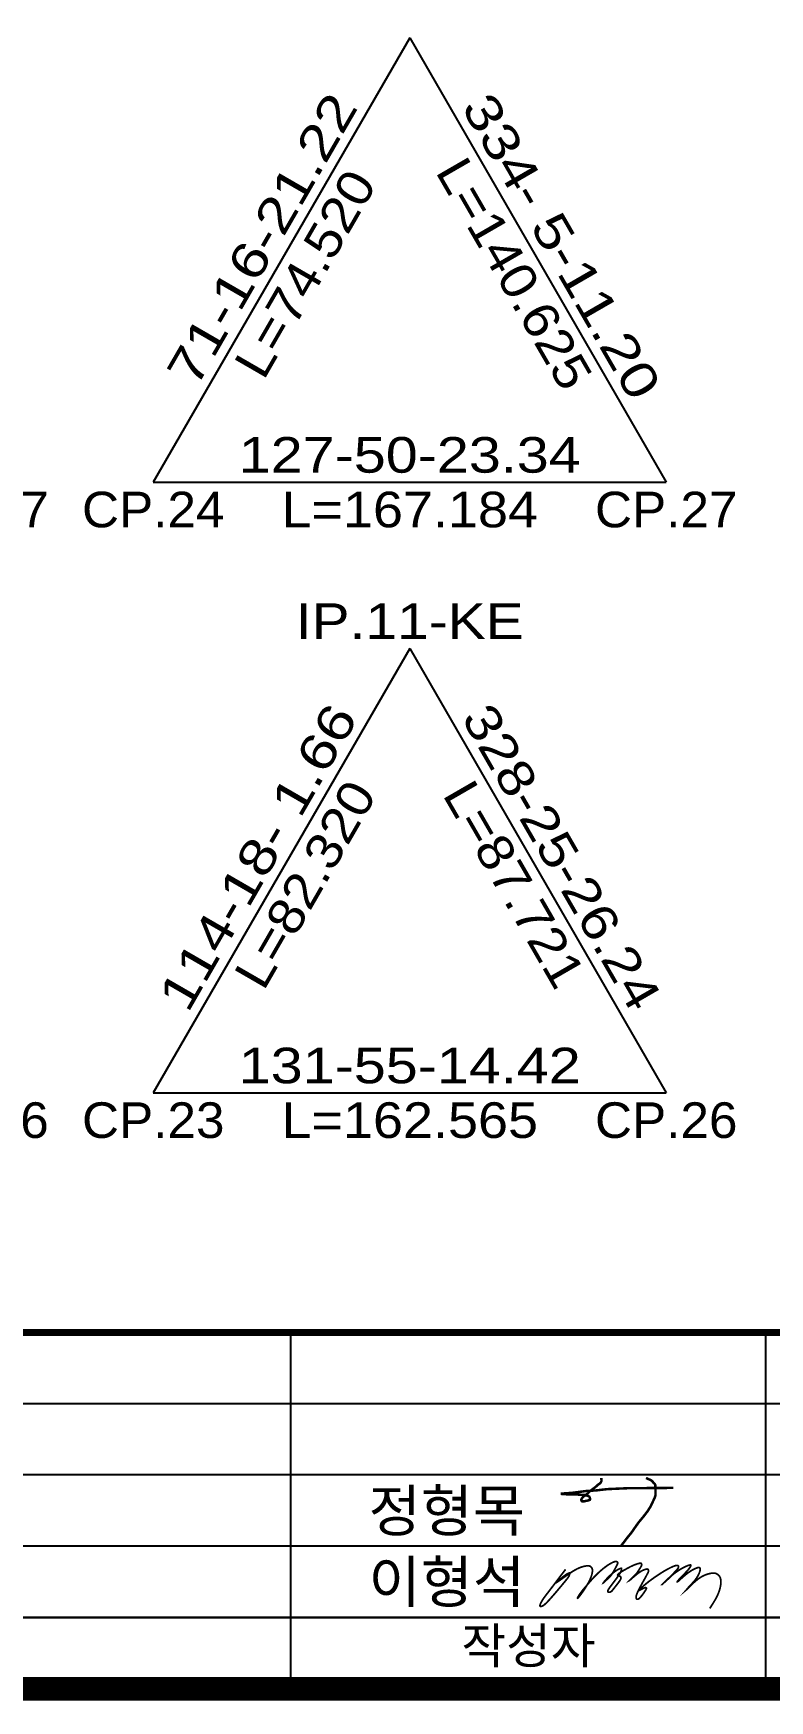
# Model space of a CAD drawing. Extents: x 230342 to 231183, y 224653 to 225247.
# Drawn here: x 230791.5 to 230853.5, y 224671.6 to 224811.9 of the extents above; entities that cross this region are included whole.
import ezdxf
from ezdxf.enums import TextEntityAlignment as Align

# ---------------------------------------------------------------- set-up
doc = ezdxf.new("R2010")
doc.units = 0
doc.header["$LTSCALE"] = 10
doc.header["$MEASUREMENT"] = 0
for name, color, linetype in [('CA-LEAL', 1, 'CONTINUOUS'), ('CA-LEAT', 3, 'CONTINUOUS'), ('CX-BORD', 3, 'CONTINUOUS'), ('CX-BORD-LIN1', 4, 'CONTINUOUS'), ('CX-BORD-LIN2', 3, 'CONTINUOUS'), ('CX-BORD-TEX2', 7, 'CONTINUOUS'), ('CX-BORD-TEX3', 6, 'CONTINUOUS')]:
    doc.layers.add(name, color=color, linetype=linetype)
doc.styles.get("Standard").update_dxf_attribs({"font": 'Dotum.ttf'})
doc.styles.add('TB_TEXT', font='Dotum.ttf')
doc.styles.add('TB_WBTXT', font='Dotum.ttf')
doc.styles.add('TB_WMTXT', font='Dotum.ttf')

# ---------------------------------------------------------------- blocks, each defined once
blk = doc.blocks.new('CXBLKA1-KHCA1')
at = {"layer": 'CX-BORD-LIN1', "const_width": 2}
blk.add_lwpolyline([(796, -2.273736754432321e-12), (0, 0), (0, 553.9999999999995), (795.9999999999995, 553.9999999999995)], close=True, dxfattribs=at)
at = {"layer": 'CX-BORD-LIN1'}
for points, const_width in [([(796, 30.00000000000098), (0, 29.99999999999869)], 0.6), ([(566, 6.000000000000252), (270, 5.9999999999993)], 0.2)]:
    blk.add_lwpolyline(points, dxfattribs=dict(at, const_width=const_width))
for points in [[(446, 3.907985046680551e-13), (446, 29.99999999999992)], [(486, 3.019806626980426e-13), (486, 30.00000000000006)]]:
    blk.add_lwpolyline(points, dxfattribs=at)
at = {"layer": 'CX-BORD-LIN2'}
for points in [[(566, 24.00000000000025), (270, 23.9999999999993)], [(566, 18.00000000000136), (270, 18.00000000000041)], [(566, 12.00000000000136), (270, 12.00000000000041)]]:
    blk.add_lwpolyline(points, dxfattribs=at)
at = {"layer": 'CX-BORD-LIN1', "style": 'TB_TEXT'}
for tag, height, p in [('TR_RNUM4', 3, (285.105116618196, 26.63656332936284)), ('TR_RDAT4', 3.5, (317.5, 26.99999999999994)), ('TR_DGN4', 3.5, (459.1184542177598, 26.99999999999993)), ('TR_CHK4', 3.5, (499.1184542177598, 26.99999999999993)), ('TR_APP4', 3.5, (539.1184542177598, 27.00000000000016)), ('TR_RDAT3', 3.5, (317.5, 21.00000000000105)), ('TR_DGN3', 3.5, (459.1184542177598, 21.00000000000104)), ('TR_CHK3', 3.5, (499.1184542177598, 21.00000000000104)), ('TR_APP3', 3.5, (539.1184542177598, 21.00000000000126)), ('TR_RNUM3', 3, (285.105116618196, 20.63656332936395)), ('TR_RNUM2', 3, (285.105116618196, 14.63656332936395)), ('TR_RDAT2', 3.5, (317.5, 15.00000000000105)), ('TR_DGN2', 3.5, (459.1184542177598, 15.00000000000104)), ('TR_CHK2', 3.5, (499.1184542177598, 15.00000000000104)), ('TR_APP2', 3.5, (539.1184542177598, 15.00000000000126)), ('TR_RNUM1', 3, (285.105116618196, 8.636563329362843)), ('TR_RDAT1', 3.5, (317.5, 8.999999999999943)), ('TR_DGN1', 3.5, (459.1184542177598, 8.999999999999929)), ('TR_CHK1', 3.5, (499.1184542177598, 8.999999999999929)), ('TR_APP1', 3.5, (539.1184542177598, 9.000000000000156))]:
    blk.add_attdef(tag, text='', height=height, dxfattribs=at).set_placement(p, align=Align.MIDDLE_CENTER)
for tag, p in [('TR_RCON4', (342.3033138082337, 26.99999999999994)), ('TR_RCON3', (342.3033138082337, 21.00000000000105)), ('TR_RCON2', (342.3033138082337, 15.00000000000105)), ('TR_RCON1', (342.3033138082337, 8.999999999999943))]:
    blk.add_attdef(tag, text='', height=3.5, dxfattribs=at).set_placement(p, align=Align.MIDDLE_LEFT)
at = {"layer": 'CX-BORD-LIN2', "style": 'TB_TEXT'}
blk.add_attdef('TD_VERSION', text='', height=3, rotation=90, dxfattribs=at).set_placement((800.499999405456, 48.01489921212271), align=Align.MIDDLE_CENTER)
at = {"layer": 'CX-BORD-TEX2', "style": 'TB_WMTXT'}
for tag, height, p in [('TB_CNAME', 5, (15.34476638720071, 531.8324131479244)), ('TB_CSCOP', 4, (16.63456755316156, 523.8324131479244))]:
    blk.add_attdef(tag, text='', height=height, dxfattribs=at).set_placement(p, align=Align.BOTTOM_LEFT)
at = {"layer": 'CX-BORD-TEX2', "style": 'TB_WBTXT'}
for tag, height, p in [('TB_MTITIL', 10, (398, 533.326413560618)), ('TB_STITL', 7, (398, 518.326413560618))]:
    blk.add_attdef(tag, text='', height=height, dxfattribs=at).set_placement(p, align=Align.MIDDLE_CENTER)
at = {"layer": 'CX-BORD-TEX3', "style": 'TB_TEXT'}
blk.add_text('작성자', height=3, dxfattribs=at).set_placement((466, 3.662000000000319), align=Align.MIDDLE)
for tag, height, p in [('TD_DCOMP', 4.5, (217.5, 24.99999999999931)), ('TD_CSECT', 4.5, (611, 24.99999999999896)), ('TD_DNAME_TOP', 4.5, (755, 24.99999999999912)), ('TD_DNAME_MAIN', 4.5, (755, 19.00715491911868)), ('TD_CCOMP', 4.5, (217.5, 14.99999999999931)), ('TD_HSCAL', 4.5, (626.6991483434026, 15.23515171695612)), ('TD_VSCAL', 4.5, (655.7793615572627, 15.23515171695612)), ('TD_DNAME_BOT', 3, (755, 13.65422715006187)), ('TD_CNAME', 4.5, (65, 5.752181573154171)), ('TD_FIELD', 4.5, (182.5, 5.52709622435755)), ('TD_CSTEP', 4.5, (253.2440000000001, 5.527096224357066)), ('TD_DWGCODE', 4.5, (641, 5.385823260720159)), ('TD_DWGNO', 4.5, (755, 5.385823260720144))]:
    blk.add_attdef(tag, text='', height=height, dxfattribs=at).set_placement(p, align=Align.MIDDLE_CENTER)
at = {"layer": 'CX-BORD-TEX3', "style": 'TB_TEXT', "width": 0.9}
blk.add_attdef('TD_CDIST', text='', height=4.5, dxfattribs=at).set_placement((656, 24.99999999999902), align=Align.MIDDLE_CENTER)

msp = doc.modelspace()

# ---------------------------------------------------------------- linework, layer by layer
at = {"layer": 'CA-LEAL', "linetype": 'Continuous'}
for p, q in [((230823.2377614678, 224811.5701229026), (230801.6377641074, 224774.1578253786)), ((230823.2377614678, 224811.5701229026), (230844.8377641074, 224774.1578284266)), ((230801.6377641074, 224774.1578253786), (230844.8377641074, 224774.1578284266)), ((230823.2377650952, 224760.1578249026), (230801.6377677348, 224722.7455253786)), ((230823.2377650952, 224760.1578249026), (230844.8377677348, 224722.7455284266)), ((230801.6377677348, 224722.7455253786), (230844.8377677348, 224722.7455284266))]:
    msp.add_line(p, q, dxfattribs=at)
at = {"layer": 'CX-BORD-LIN1'}
for points, const_width in [([(230839.3656003131, 224690.3149726385), (230839.378279539, 224690.1840260112), (230839.3909587648, 224690.1248889718), (230839.3740527853, 224690.0404068354), (230839.336016143, 224689.964373499), (230839.2895259933, 224689.8841157626), (230839.1204713742, 224689.7742891807), (230838.8837949074, 224689.5588610685), (230838.4442539328, 224689.2293819744), (230838.2075774659, 224688.9970575652), (230838.0131643951, 224688.8492139894), (230837.8694682276, 224688.7647325045), (230837.7891671541, 224688.6675784711), (230837.7257720602, 224688.5873207347), (230837.6877343827, 224688.4986148498), (230837.6919611364, 224688.4268052619), (230837.7342245323, 224688.354995674), (230837.7722622099, 224688.342323777), (230837.9455425475, 224688.354995674), (230838.0173911488, 224688.3718926225), (230838.2963310116, 224688.4352534104), (230838.3977637831, 224688.4690466558), (230838.4231222348, 224688.5028392498), (230838.4188954811, 224688.5873207347), (230838.3977637831, 224688.6760266196), (230838.3512736334, 224688.7478362075), (230838.3090102375, 224688.7858532015), (230838.1948982401, 224688.8238695439), (230838.0638812985, 224688.8661102864), (230837.941316829, 224688.8914553833), (230837.7638097377, 224688.8914553833), (230837.4975480655, 224688.9167998288), (230836.5786199307, 224688.9461947207), (230835.991156035, 224688.9504184692)], 0.2099999999999999), ([(230843.1375447396, 224690.3157889823), (230843.3583773501, 224690.2162517202), (230843.4926096474, 224690.1599911037), (230843.5878705097, 224690.1037304871), (230843.6744718582, 224690.0344872027), (230843.7634666073, 224689.9127164621), (230843.8607430192, 224689.8289542458), (230843.9176121628, 224689.7077978805), (230843.9310812523, 224689.5477521474), (230843.9391372398, 224688.921894648), (230843.9199910705, 224688.8118641431), (230843.8649459631, 224688.6516014567), (230843.8051140546, 224688.5320028552), (230843.7835744847, 224688.4841630236), (230843.656721149, 224688.1961083282), (230843.5059462302, 224687.8923267988), (230843.2569373322, 224687.50615253), (230842.9242732872, 224687.0732049539), (230842.5334160678, 224686.603216348), (230842.2940894688, 224686.2731235301), (230841.9180357217, 224685.7310575651), (230841.5231463677, 224685.2430944108), (230841.0411836103, 224684.6081613575)], 0.2099999999999999), ([(230835.9478232693, 224688.9963076756), (230836.9061638376, 224689.06660706), (230838.1752603471, 224689.22935852), (230838.9200292528, 224689.2683084783), (230839.8439501951, 224689.3766079174), (230840.4718079014, 224689.4069018951), (230841.5846325383, 224689.454506531), (230845.4324742641, 224689.4848656598)], 0.2099999999999999), ([(230836.3604281482, 224682.6142640049), (230836.307187518, 224682.5484643238), (230836.2396999584, 224682.462518279), (230836.1602914792, 224682.3597035927), (230836.0712880908, 224682.2432979872), (230835.9750158032, 224682.116579185), (230835.8738006265, 224681.9828249084), (230835.7699685709, 224681.8453128797), (230835.6658456466, 224681.7073208212), (230835.5634277402, 224681.5716615019), (230835.4633902451, 224681.4392878766), (230835.3660784313, 224681.3106879466), (230835.2718375686, 224681.1863497134), (230835.1810129271, 224681.0667611785), (230835.0939497766, 224680.9524103431), (230835.0109933873, 224680.8437852087), (230834.932489029, 224680.7413737766), (230834.8586940307, 224680.6454741154), (230834.789513958, 224680.5556245617), (230834.7247664355, 224680.4711735193), (230834.6642690878, 224680.3914693922), (230834.6078395395, 224680.315860584), (230834.5552954152, 224680.2436954985), (230834.5064543396, 224680.1743225396), (230834.4611339372, 224680.1070901111), (230834.4191974784, 224680.0415407671), (230834.3806908158, 224679.9779936633), (230834.3457054481, 224679.9169621055), (230834.3143328737, 224679.8589593999), (230834.2866645911, 224679.8044988524), (230834.2627920987, 224679.7540937689), (230834.242806895, 224679.7082574554), (230834.2268004786, 224679.667503218), (230834.2148308606, 224679.632193652), (230834.206822103, 224679.6020885101), (230834.2026647809, 224679.5767968344), (230834.2022494688, 224679.555927667), (230834.2054667418, 224679.53909005), (230834.2122071746, 224679.5258930256), (230834.222361342, 224679.5159456357), (230834.2358198188, 224679.5088569228), (230834.252476375, 224679.5043405425), (230834.2722375604, 224679.5025286064), (230834.2950131202, 224679.5036578399), (230834.3207127993, 224679.5079649683), (230834.3492463426, 224679.5156867171), (230834.3805234952, 224679.5270598116), (230834.4144540021, 224679.5423209771), (230834.4509476083, 224679.561706939), (230834.4901016843, 224679.585627718), (230834.5327641025, 224679.6151865165), (230834.5799703608, 224679.651659832), (230834.6327559573, 224679.696324162), (230834.6921563897, 224679.7504560043), (230834.7592071561, 224679.8153318564), (230834.8349437544, 224679.892228216), (230834.9204016825, 224679.9824215808), (230835.0160441839, 224680.0864797257), (230835.1200454846, 224680.2021355362), (230835.2300075562, 224680.3264131749), (230835.3435323702, 224680.4563368048), (230835.4582218982, 224680.5889305886), (230835.5716781118, 224680.7212186893), (230835.6815029825, 224680.8502252694), (230835.7852984818, 224680.972974492), (230835.881147959, 224681.0870609518), (230835.9690602742, 224681.1923609725), (230836.049525665, 224681.2893213094), (230836.1230343691, 224681.3783887183), (230836.1900766242, 224681.4600099546), (230836.2511426679, 224681.5346317739), (230836.306722738, 224681.6027009319), (230836.3573070722, 224681.664664184), (230836.4033436647, 224681.7210037546), (230836.4451115355, 224681.7723437426), (230836.4828474617, 224681.8193437155), (230836.5167882198, 224681.8626632412), (230836.5471705866, 224681.9029618873), (230836.5742313387, 224681.9408992213), (230836.5982072531, 224681.9771348111), (230836.6193351064, 224682.0123282241), (230836.6378393099, 224682.046970583), (230836.6538948126, 224682.0808792299), (230836.6676641984, 224682.1137030617), (230836.6793100508, 224682.1450909753), (230836.6889949536, 224682.1746918677), (230836.6968814904, 224682.2021546359), (230836.7031322448, 224682.2271281767), (230836.7079098008, 224682.2492613873), (230836.7112922549, 224682.268274102), (230836.7130197567, 224682.2841699058), (230836.712747969, 224682.297023321), (230836.7101325544, 224682.30690887), (230836.7048291757, 224682.3139010754), (230836.6964934955, 224682.3180744593), (230836.6847811764, 224682.3195035444), (230836.6693478813, 224682.3182628529), (230836.6498974918, 224682.3143506556), (230836.6263267657, 224682.307460217), (230836.5985806797, 224682.2972085497), (230836.5666042106, 224682.2832126665), (230836.5303423352, 224682.2650895801), (230836.4897400303, 224682.2424563034), (230836.4447422726, 224682.2149298489), (230836.3952940388, 224682.1821272294), (230836.3414100609, 224682.1438214825), (230836.283384091, 224682.1004097451), (230836.2215796363, 224682.0524451789), (230836.1563602039, 224682.0004809457), (230836.088089301, 224681.9450702071), (230836.0171304349, 224681.8867661249), (230835.9438471128, 224681.8261218608), (230835.8686028418, 224681.7636905766), (230835.7924508396, 224681.7005014162), (230835.7192031656, 224681.6394874533), (230835.6533615893, 224681.5840577435), (230835.5994278808, 224681.5376213428), (230835.5619038098, 224681.503587307), (230835.5452911459, 224681.4853646918), (230835.5540916591, 224681.4863625533), (230835.592807119, 224681.5099899471), (230835.6642087331, 224681.5583192478), (230835.7641454585, 224681.6280761056), (230835.8867356903, 224681.7146494888), (230836.0260978232, 224681.8134283664), (230836.1763502521, 224681.9198017071), (230836.3316113719, 224682.0291584796), (230836.4859995774, 224682.1368876525), (230836.6336332634, 224682.2383781946), (230836.7698409615, 224682.3299254065), (230836.8947917486, 224682.411449916), (230837.0098648385, 224682.4837786827), (230837.1164394447, 224682.5477386663), (230837.215894781, 224682.6041568265), (230837.3096100609, 224682.653860123), (230837.3989644981, 224682.6976755155), (230837.4853373062, 224682.7364299635), (230837.5698083857, 224682.7708440833), (230837.6522603841, 224682.8012131172), (230837.7322766358, 224682.8277259639), (230837.8094404752, 224682.8505715223), (230837.8833352366, 224682.8699386909), (230837.9535442544, 224682.8860163687), (230838.0196508629, 224682.8989934543), (230838.0812383966, 224682.9090588467), (230838.1380170237, 224682.916357541), (230838.1902042474, 224682.9208589193), (230838.2381444049, 224682.92248846), (230838.2821818335, 224682.9211716415), (230838.3226608703, 224682.9168339425), (230838.3599258524, 224682.9094008413), (230838.3943211172, 224682.8987978164), (230838.4261910017, 224682.8849503464), (230838.4558134901, 224682.8678575039), (230838.4832011555, 224682.8478127392), (230838.5083002175, 224682.8251830962), (230838.5310568962, 224682.8003356193), (230838.5514174114, 224682.7736373528), (230838.5693279831, 224682.745455341), (230838.5847348311, 224682.716156628), (230838.5975841754, 224682.6861082581), (230838.6078431504, 224682.6555345363), (230838.6155625482, 224682.6240888095), (230838.6208140759, 224682.5912816854), (230838.6236694401, 224682.5566237716), (230838.6242003476, 224682.5196256759), (230838.6224785053, 224682.4797980059), (230838.6185756199, 224682.4366513691), (230838.6125633981, 224682.3896963734), (230838.6044229809, 224682.3384928436), (230838.5937732451, 224682.2827974742), (230838.5801425017, 224682.2224161768), (230838.5630590617, 224682.1571548632), (230838.542051236, 224682.086819445), (230838.5166473355, 224682.011215834), (230838.4863756713, 224681.9301499418), (230838.4507645541, 224681.8434276803), (230838.4094391475, 224681.7509524687), (230838.3624120241, 224681.6530177575), (230838.3097926091, 224681.5500145048), (230838.2516903276, 224681.4423336688), (230838.1882146047, 224681.3303662075), (230838.1194748658, 224681.2145030791), (230838.0455805357, 224681.0951352416), (230837.9666410398, 224680.9726536532), (230837.8832139006, 224680.8479939985), (230837.7976490312, 224680.7242708681), (230837.712744442, 224680.6051435792), (230837.6312981435, 224680.494271449), (230837.5561081462, 224680.3953137942), (230837.4899724605, 224680.3119299323), (230837.435689097, 224680.2477791803), (230837.3960560661, 224680.2065208552), (230837.3731473519, 224680.1906875604), (230837.3661408323, 224680.1983050426), (230837.373490359, 224680.2262723349), (230837.3936497835, 224680.2714884704), (230837.4250729573, 224680.3308524822), (230837.4662137321, 224680.4012634031), (230837.5155259593, 224680.4796202663), (230837.5714634905, 224680.5628221048), (230837.6326471991, 224680.6482714942), (230837.6983660455, 224680.7353851814), (230837.7680760121, 224680.8240834555), (230837.841233081, 224680.9142866061), (230837.9172932347, 224681.0059149225), (230837.9957124553, 224681.0988886942), (230838.0759467251, 224681.1931282104), (230838.1574520265, 224681.2885537606), (230838.2398172546, 224681.3850634505), (230838.3231629568, 224681.4824666513), (230838.4077425936, 224681.5805505508), (230838.4938096252, 224681.6791023363), (230838.5816175121, 224681.7779091957), (230838.6714197145, 224681.8767583163), (230838.763469693, 224681.975436886), (230838.8580209078, 224682.0737320922), (230838.9551786566, 224682.1713677551), (230839.0544555865, 224682.2678142257), (230839.1552161819, 224682.3624784875), (230839.2568249273, 224682.4547675238), (230839.3586463071, 224682.5440883184), (230839.4600448056, 224682.6298478544), (230839.5603849074, 224682.7114531157), (230839.6590310967, 224682.7883110856), (230839.7553631077, 224682.8599142985), (230839.848821673, 224682.9260974929), (230839.938862775, 224682.9867809583), (230840.0249423957, 224683.0418849839), (230840.1065165176, 224683.0913298591), (230840.1830411228, 224683.1350358734), (230840.2539721938, 224683.1729233161), (230840.3187657127, 224683.2049124765), (230840.3770500376, 224683.2310113885), (230840.4291430301, 224683.251579063), (230840.4755349272, 224683.2670622552), (230840.5167159664, 224683.2779077204), (230840.5531763848, 224683.2845622139), (230840.5854064197, 224683.2874724909), (230840.6138963085, 224683.2870853069), (230840.6391362882, 224683.283847417), (230840.6615470484, 224683.2781745568), (230840.6812710873, 224683.2703583846), (230840.6983813551, 224683.2606595383), (230840.7129508024, 224683.2493386564), (230840.7250523794, 224683.2366563773), (230840.7347590365, 224683.2228733391), (230840.7421437241, 224683.2082501804), (230840.7472793926, 224683.1930475393), (230840.7502115841, 224683.1773970636), (230840.7508762081, 224683.1609144383), (230840.749181766, 224683.143086358), (230840.7450367589, 224683.1233995171), (230840.7383496883, 224683.1013406099), (230840.7290290555, 224683.0763963309), (230840.7169833616, 224683.0480533747), (230840.7021211081, 224683.0157984357), (230840.6844417767, 224682.9793190009), (230840.6643087711, 224682.939105729), (230840.6421764756, 224682.8958500713), (230840.6184992744, 224682.850243479), (230840.5937315517, 224682.8029774033), (230840.5683276915, 224682.7547432955), (230840.5427420783, 224682.706232607), (230840.5174290961, 224682.6581367889), (230840.4927159845, 224682.6110036883), (230840.4684214041, 224682.5648067349), (230840.4442368712, 224682.5193757545), (230840.4198539016, 224682.4745405724), (230840.3949640114, 224682.4301310142), (230840.3692587166, 224682.3859769054), (230840.3424295333, 224682.3419080716), (230840.3141679775, 224682.2977543384), (230840.2842563385, 224682.2534213189), (230840.2528399983, 224682.2091177772), (230840.2201551124, 224682.1651282649), (230840.186437836, 224682.1217373337), (230840.1519243246, 224682.0792295354), (230840.1168507336, 224682.0378894217), (230840.0814532182, 224681.9980015441), (230840.0459679338, 224681.9598504545), (230840.0105582929, 224681.9235850711), (230839.9750967365, 224681.8888117793), (230839.9393829626, 224681.855001331), (230839.9032166694, 224681.821624478), (230839.8663975547, 224681.7881519722), (230839.8287253169, 224681.7540545656), (230839.7899996538, 224681.7188030101), (230839.7500202636, 224681.6818680576), (230839.7089532357, 224681.6431907272), (230839.6684302251, 224681.604593108), (230839.6304492778, 224681.5683675558), (230839.5970084402, 224681.5368064268), (230839.5701057586, 224681.5122020771), (230839.5517392792, 224681.4968468628), (230839.5439070482, 224681.4930331399), (230839.5486071118, 224681.5030532648), (230839.5672259027, 224681.5284434455), (230839.598703399, 224681.5677153001), (230839.6413679651, 224681.6186242985), (230839.6935479656, 224681.6789259106), (230839.7535717647, 224681.7463756067), (230839.819767727, 224681.8187288567), (230839.8904642169, 224681.8937411307), (230839.963989599, 224681.9691678987), (230840.0388600702, 224682.0430629315), (230840.1143431585, 224682.1146732022), (230840.1898942244, 224682.1835439846), (230840.2649686284, 224682.2492205527), (230840.3390217311, 224682.3112481801), (230840.4115088928, 224682.3691721407), (230840.4818854742, 224682.4225377084), (230840.5496068358, 224682.4708901569), (230840.6141738802, 224682.5139064079), (230840.6752696786, 224682.5517899741), (230840.7326228441, 224682.5848760161), (230840.7859619901, 224682.6134996944), (230840.8350157297, 224682.6379961694), (230840.8795126763, 224682.6587006019), (230840.9191814431, 224682.6759481523), (230840.9537506432, 224682.690073981), (230840.9830696447, 224682.7013476253), (230841.0074708332, 224682.7097761287), (230841.0274073496, 224682.7153009113), (230841.0433323343, 224682.7178633932), (230841.0556989277, 224682.7174049946), (230841.0649602705, 224682.7138671357), (230841.0715695033, 224682.7071912364), (230841.0759797665, 224682.6973187169), (230841.0785717686, 224682.6842428721), (230841.07943649, 224682.6681644948), (230841.0785924789, 224682.649336253), (230841.0760582835, 224682.628010814), (230841.0718524523, 224682.6044408458), (230841.0659935333, 224682.578879016), (230841.0585000749, 224682.5515779922), (230841.0493906253, 224682.522790442), (230841.0386412822, 224682.4926794966), (230841.026058341, 224682.4610501407), (230841.0114056462, 224682.4276178223), (230840.9944470426, 224682.3920979897), (230840.9749463747, 224682.3542060906), (230840.9526674873, 224682.3136575733), (230840.927374225, 224682.270167886), (230840.8988304326, 224682.2234524766), (230840.8668635271, 224682.1732985955), (230840.8315552147, 224682.1197807016), (230840.7930507741, 224682.0630450564), (230840.7514954839, 224682.003237921), (230840.7070346227, 224681.9405055568), (230840.6598134692, 224681.874994225), (230840.6099773021, 224681.8068501868), (230840.5576713999, 224681.7362197036), (230840.5031681859, 224681.6633926411), (230840.4472486619, 224681.5892332829), (230840.3908209741, 224681.5147495171), (230840.3347932689, 224681.4409492318), (230840.2800736927, 224681.368840315), (230840.2275703917, 224681.2994306548), (230840.1781915124, 224681.2337281393), (230840.1328452009, 224681.1727406566), (230840.0922518746, 224681.1172402966), (230840.0563810338, 224681.0670559573), (230840.0250144498, 224681.0217807383), (230839.9979338938, 224680.9810077395), (230839.9749211371, 224680.9443300605), (230839.9557579509, 224680.9113408011), (230839.9402261065, 224680.881633061), (230839.9281073752, 224680.8547999401), (230839.9192319543, 224680.8304832919), (230839.9136237464, 224680.8085199852), (230839.9113550799, 224680.788795643), (230839.9124982836, 224680.7711958879), (230839.917125686, 224680.7556063427), (230839.9253096158, 224680.7419126303), (230839.9371224015, 224680.7300003733), (230839.9526363718, 224680.7197551945), (230839.9718182466, 224680.7111513886), (230839.9942123118, 224680.704517937), (230840.0192572444, 224680.7002724934), (230840.0463917214, 224680.6988327111), (230840.0750544201, 224680.7006162436), (230840.1046840176, 224680.7060407444), (230840.1347191908, 224680.715523867), (230840.1645986171, 224680.7294832648), (230840.1939875438, 224680.7483073013), (230840.2234575004, 224680.7722671807), (230840.2538065866, 224680.8016048172), (230840.2858329023, 224680.836562125), (230840.3203345471, 224680.8773810182), (230840.3581096209, 224680.9243034113), (230840.3999562235, 224680.9775712184), (230840.4466724547, 224681.0374263536), (230840.4986448951, 224681.1037588265), (230840.5546140498, 224681.175051028), (230840.6129089049, 224681.2494334439), (230840.6718584462, 224681.3250365603), (230840.7297916598, 224681.3999908633), (230840.7850375316, 224681.4724268388), (230840.8359250477, 224681.5404749731), (230840.880783194, 224681.6022657519), (230840.9183375366, 224681.656383523), (230840.9488999613, 224681.7032280798), (230840.973178934, 224681.7436530775), (230840.9918829207, 224681.778512171), (230841.0057203873, 224681.8086590154), (230841.0153997997, 224681.8349472659), (230841.0216296238, 224681.8582305773), (230841.0251183256, 224681.8793626049), (230841.0264834941, 224681.8990587133), (230841.0259792114, 224681.9174811063), (230841.0237686824, 224681.9346536972), (230841.0200151125, 224681.9506003994), (230841.0148817068, 224681.9653451263), (230841.0085316703, 224681.9789117912), (230841.0011282082, 224681.9913243077), (230840.9928345257, 224682.0026065889), (230840.9837262499, 224682.0128113746), (230840.9735286949, 224682.0221067083), (230840.9618795972, 224682.0306894601), (230840.948416693, 224682.0387564995), (230840.9327777185, 224682.0465046966), (230840.91460041, 224682.0541309212), (230840.8935225036, 224682.0618320431), (230840.8691817358, 224682.0698049321), (230840.8417387384, 224682.0783439032), (230840.8134457267, 224682.0881330513), (230840.7870778116, 224682.0999539164), (230840.7654101041, 224682.1145880383), (230840.7512177152, 224682.1328169573), (230840.7472757558, 224682.1554222131), (230840.7563593368, 224682.1831853457), (230840.7812435692, 224682.2168878954), (230840.8237965574, 224682.2569910429), (230840.8822583789, 224682.3026745336), (230840.9539621047, 224682.3527977539), (230841.0362408055, 224682.4062200901), (230841.1264275525, 224682.4618009287), (230841.2218554165, 224682.518399656), (230841.3198574685, 224682.5748756583), (230841.4177667792, 224682.6300883221), (230841.5133457619, 224682.6830640876), (230841.6060741973, 224682.7334976109), (230841.6958612086, 224682.781250602), (230841.7826159189, 224682.8261847708), (230841.8662474512, 224682.8681618275), (230841.9466649287, 224682.907043482), (230842.0237774742, 224682.9426914443), (230842.0974942109, 224682.9749674246), (230842.1677062315, 224683.003792978), (230842.2342325077, 224683.0293290424), (230842.2968739807, 224683.0517964005), (230842.3554315917, 224683.0714158354), (230842.4097062821, 224683.0884081301), (230842.4594989931, 224683.1029940675), (230842.504610666, 224683.1153944308), (230842.5448422419, 224683.1258300027), (230842.5801063502, 224683.1344546145), (230842.6107623706, 224683.1411542902), (230842.6372813713, 224683.145748102), (230842.6601344199, 224683.1480551217), (230842.6797925843, 224683.1478944217), (230842.6967269324, 224683.1450850742), (230842.7114085321, 224683.1394461512), (230842.7243084512, 224683.1307967247), (230842.7357982282, 224683.1190662587), (230842.7458512832, 224683.1046257834), (230842.7543415074, 224683.0879567206), (230842.7611427916, 224683.0695404923), (230842.7661290268, 224683.0498585203), (230842.7691741038, 224683.0293922266), (230842.7701519137, 224683.0086230331), (230842.7689363472, 224682.9880323615), (230842.7654191186, 224682.967916783), (230842.759563235, 224682.947833465), (230842.7513495267, 224682.9271547242), (230842.7407588239, 224682.905252877), (230842.7277719571, 224682.88150024), (230842.7123697566, 224682.85526913), (230842.6945330526, 224682.8259318634), (230842.6742426755, 224682.7928607568), (230842.6515614725, 224682.755690094), (230842.6268803591, 224682.7151020272), (230842.6006722673, 224682.6720406757), (230842.5734101295, 224682.6274501589), (230842.545566878, 224682.5822745964), (230842.5176154448, 224682.5374581071), (230842.4900287624, 224682.4939448108), (230842.4632797629, 224682.4526788267), (230842.4376838382, 224682.4143520704), (230842.4129262179, 224682.3786476423), (230842.3885345915, 224682.344996439), (230842.364036648, 224682.3128293572), (230842.338960077, 224682.2815772933), (230842.3128325675, 224682.2506711442), (230842.285181809, 224682.2195418062), (230842.2555354907, 224682.1876201763), (230842.2235272212, 224682.1544359867), (230842.1892142864, 224682.1199143148), (230842.1527598915, 224682.0840790731), (230842.1143272418, 224682.0469541748), (230842.0740795423, 224682.0085635328), (230842.0321799984, 224681.9689310599), (230841.9887918153, 224681.9280806691), (230841.9440781981, 224681.8860362736), (230841.8986411755, 224681.8432401788), (230841.8548380698, 224681.8018082624), (230841.8154650268, 224681.7642747946), (230841.7833181921, 224681.7331740456), (230841.7611937114, 224681.7110402858), (230841.7518877304, 224681.7004077853), (230841.758196395, 224681.7038108146), (230841.7829158507, 224681.7237836438), (230841.8277346241, 224681.7618234283), (230841.889910764, 224681.8152788636), (230841.9655947004, 224681.8804615306), (230842.0509368629, 224681.9536830098), (230842.1420876814, 224682.0312548819), (230842.2351975854, 224682.1094887275), (230842.3264170048, 224682.1846961273), (230842.4118963694, 224682.2531886621), (230842.4886032745, 224682.3120850071), (230842.5567739789, 224682.3617322167), (230842.617461907, 224682.40328444), (230842.671720483, 224682.4378958258), (230842.7206031315, 224682.4667205235), (230842.7651632768, 224682.4909126818), (230842.8064543432, 224682.5116264498), (230842.8455297551, 224682.5300159768), (230842.8832582994, 224682.5470417248), (230842.9197702122, 224682.56288941), (230842.955011092, 224682.5775510614), (230842.9889265374, 224682.5910187083), (230843.0214621469, 224682.60328438), (230843.0525635192, 224682.6143401055), (230843.0821762526, 224682.6241779141), (230843.1102459459, 224682.6327898351), (230843.13673324, 224682.6401284434), (230843.1616589459, 224682.6459884969), (230843.185058917, 224682.6501252991), (230843.2069690067, 224682.6522941536), (230843.2274250684, 224682.6522503642), (230843.2464629557, 224682.6497492343), (230843.2641185218, 224682.6445460676), (230843.2804276203, 224682.6363961677), (230843.2953839648, 224682.6251528094), (230843.3088127094, 224682.6110611525), (230843.3204968686, 224682.5944643281), (230843.3302194568, 224682.5757054673), (230843.3377634886, 224682.5551277011), (230843.3429119781, 224682.5330741605), (230843.34544794, 224682.5098879765), (230843.3451543885, 224682.4859122803), (230843.3418927458, 224682.4613975458), (230843.3358380648, 224682.436223618), (230843.3272438057, 224682.4101776851), (230843.3163634292, 224682.3830469353), (230843.3034503956, 224682.3546185566), (230843.2887581653, 224682.3246797369), (230843.272540199, 224682.2930176645), (230843.255049957, 224682.2594195273), (230843.2365108146, 224682.2237514218), (230843.2170258074, 224682.1861950783), (230843.1966678856, 224682.1470111352), (230843.1755099995, 224682.1064602311), (230843.1536250996, 224682.0648030045), (230843.1310861361, 224682.0223000939), (230843.1079660593, 224681.9792121381), (230843.0843378196, 224681.9357997754), (230843.0602651968, 224681.8922598134), (230843.0357752877, 224681.8485337346), (230843.010886019, 224681.804499191), (230842.9856153169, 224681.7600338341), (230842.9599811079, 224681.7150153154), (230842.9340013185, 224681.6693212867), (230842.907693875, 224681.6228293996), (230842.8810767039, 224681.5754173058), (230842.8541920484, 224681.5270495365), (230842.8271794186, 224681.4780381412), (230842.8002026418, 224681.4287820493), (230842.7734255448, 224681.3796801898), (230842.7470119546, 224681.3311314921), (230842.7211256984, 224681.2835348851), (230842.6959306031, 224681.2372892983), (230842.6715904958, 224681.1927936607), (230842.6482175823, 224681.1502935337), (230842.6257175836, 224681.1094210078), (230842.6039445995, 224681.0696548054), (230842.5827527301, 224681.030473649), (230842.5619960751, 224680.9913562611), (230842.5415287344, 224680.9517813642), (230842.5212048079, 224680.9112276809), (230842.5008783953, 224680.8691739338), (230842.4804673761, 224680.8252956527), (230842.4601447475, 224680.7800555981), (230842.4401472862, 224680.7341133379), (230842.4207117688, 224680.6881284399), (230842.4020749722, 224680.642760472), (230842.384473673, 224680.5986690022), (230842.3681446479, 224680.5565135982), (230842.3533246735, 224680.516953828), (230842.3402109604, 224680.4804768287), (230842.3288424534, 224680.4468800148), (230842.3192185312, 224680.4157883703), (230842.3113385726, 224680.3868268788), (230842.305201956, 224680.3596205241), (230842.3008080602, 224680.3337942903), (230842.2981562639, 224680.3089731609), (230842.2972459456, 224680.2847821198), (230842.2980494904, 224680.2609671708), (230842.3004313082, 224680.2377583966), (230842.3042288155, 224680.2155069003), (230842.3092794286, 224680.1945637845), (230842.3154205639, 224680.1752801522), (230842.3224896377, 224680.1580071062), (230842.3303240664, 224680.1430957491), (230842.3387612663, 224680.1308971841), (230842.3476837813, 224680.121644151), (230842.3571546657, 224680.1150959388), (230842.3672821011, 224680.110893474), (230842.3781742693, 224680.108677683), (230842.389939352, 224680.108089492), (230842.4026855309, 224680.1087698273), (230842.4165209878, 224680.1103596152), (230842.4315539044, 224680.1124997822), (230842.4479775709, 224680.1151353328), (230842.4663257113, 224680.1194275848), (230842.4872171581, 224680.1268419345), (230842.5112707438, 224680.1388437781), (230842.5391053008, 224680.1568985118), (230842.5713396618, 224680.1824715316), (230842.608592659, 224680.2170282339), (230842.6514831251, 224680.2620340148), (230842.7002238311, 224680.31824907), (230842.7534033026, 224680.3836127933), (230842.8092040037, 224680.4553593785), (230842.8658083988, 224680.5307230187), (230842.9213989519, 224680.6069379075), (230842.9741581273, 224680.6812382385), (230843.022268389, 224680.750858205), (230843.0639122014, 224680.8130320005), (230843.0977051872, 224680.8656405019), (230843.1239956041, 224680.9091513196), (230843.1435648681, 224680.9446787474), (230843.1571943956, 224680.9733370792), (230843.1656656028, 224680.9962406087), (230843.1697599059, 224681.0145036299), (230843.170258721, 224681.0292404366), (230843.1679434644, 224681.0415653225), (230843.1634501703, 224681.0523838175), (230843.1568333436, 224681.0617663949), (230843.1480021075, 224681.0695747641), (230843.1368655849, 224681.0756706343), (230843.1233328988, 224681.0799157148), (230843.1073131723, 224681.0821717151), (230843.0887155284, 224681.0823003442), (230843.06744909, 224681.0801633118), (230843.0434048462, 224681.07561967), (230843.0164012508, 224681.0685178438), (230842.9862386234, 224681.058703601), (230842.9527172839, 224681.0460227096), (230842.915637552, 224681.0303209375), (230842.8747997473, 224681.0114440526), (230842.8300041899, 224680.9892378227), (230842.7810511993, 224680.9635480159), (230842.7283220023, 224680.9346804403), (230842.6745214535, 224680.9047810652), (230842.6229353146, 224680.8764558996), (230842.5768493473, 224680.852310953), (230842.539549313, 224680.834952235), (230842.5143209736, 224680.8269857546), (230842.5044500905, 224680.8310175215), (230842.5132224255, 224680.8496535449), (230842.5428919549, 224680.884640464), (230842.5915855147, 224680.9342874367), (230842.6563981553, 224680.996044251), (230842.7344249275, 224681.0673606945), (230842.822760882, 224681.1456865553), (230842.9185010693, 224681.228471621), (230843.0187405401, 224681.3131656795), (230843.1205743451, 224681.3972185186), (230843.2215605714, 224681.4785226958), (230843.3211094524, 224681.5567418477), (230843.4190942582, 224681.6319823805), (230843.5153882588, 224681.7043507003), (230843.609864724, 224681.7739532134), (230843.7023969238, 224681.8408963261), (230843.7928581283, 224681.9052864445), (230843.8811216074, 224681.967229975), (230843.9671240997, 224682.0268426231), (230844.0510562183, 224682.084277293), (230844.1331720449, 224682.1396961883), (230844.2137256614, 224682.1932615124), (230844.2929711494, 224682.2451354689), (230844.3711625907, 224682.2954802615), (230844.4485540671, 224682.3444580937), (230844.5253996602, 224682.3922311689), (230844.6018687579, 224682.438907623), (230844.6777919723, 224682.4843793199), (230844.7529152215, 224682.5284840559), (230844.8269844237, 224682.5710596272), (230844.8997454969, 224682.61194383), (230844.9709443593, 224682.6509744604), (230845.040326929, 224682.6879893146), (230845.1076391242, 224682.7228261889), (230845.1726148082, 224682.7553419423), (230845.2349396251, 224682.7854696859), (230845.2942871641, 224682.8131615933), (230845.3503310147, 224682.8383698386), (230845.402744766, 224682.8610465954), (230845.4512020075, 224682.8811440378), (230845.4953763284, 224682.8986143395), (230845.534941318, 224682.9134096743), (230845.56973985, 224682.9255278492), (230845.6002919367, 224682.9351492031), (230845.6272868743, 224682.9424997078), (230845.6514139596, 224682.9478053352), (230845.6733624888, 224682.9512920573), (230845.6938217587, 224682.953185846), (230845.7134810656, 224682.9537126733), (230845.7330297062, 224682.9530985109), (230845.7529544123, 224682.9514979924), (230845.7729316571, 224682.9487803974), (230845.7924353494, 224682.9447436674), (230845.8109393978, 224682.9391857433), (230845.827917711, 224682.9319045666), (230845.8428441975, 224682.9226980785), (230845.8551927663, 224682.9113642202), (230845.8644373258, 224682.897700933), (230845.870193972, 224682.8816103083), (230845.87264755, 224682.8634110382), (230845.8721250923, 224682.8435259646), (230845.8689536311, 224682.8223779299), (230845.8634601989, 224682.8003897761), (230845.8559718281, 224682.7779843456), (230845.846815551, 224682.7555844802), (230845.8363184002, 224682.7336130223), (230845.8247013848, 224682.7123314753), (230845.8117614227, 224682.6913559875), (230845.7971894084, 224682.6701413684), (230845.7806762366, 224682.6481424277), (230845.761912802, 224682.6248139748), (230845.7405899991, 224682.5996108194), (230845.7163987227, 224682.5719877712), (230845.6890298674, 224682.5413996395), (230845.6582984846, 224682.5074652299), (230845.624516253, 224682.4704593307), (230845.5881190079, 224682.4308207261), (230845.5495425845, 224682.3889882003), (230845.5092228185, 224682.3454005376), (230845.4675955451, 224682.3004965221), (230845.4250965998, 224682.254714938), (230845.3821618178, 224682.2084945695), (230845.3391756207, 224682.1622458384), (230845.2963167744, 224682.1162657167), (230845.253712631, 224682.0708228141), (230845.2114905425, 224682.0261857401), (230845.169777861, 224681.9826231043), (230845.1287019386, 224681.9404035165), (230845.0883901273, 224681.899795586), (230845.0489697793, 224681.8610679226), (230845.0104622234, 224681.8243277972), (230844.9724646971, 224681.7890371259), (230844.9344684145, 224681.7544964862), (230844.89596459, 224681.7200064556), (230844.8564444377, 224681.6848676116), (230844.8153991719, 224681.6483805317), (230844.7723200069, 224681.6098457932), (230844.7266981569, 224681.5685639736), (230844.6786271757, 224681.5244654643), (230844.6306099748, 224681.4799999115), (230844.5857518052, 224681.4382467751), (230844.547157918, 224681.4022855153), (230844.5179335641, 224681.3751955918), (230844.5011839945, 224681.3600564649), (230844.5000144602, 224681.3599475944), (230844.5175302123, 224681.3779484404), (230844.5558073937, 224681.4160711935), (230844.6128057152, 224681.4720589665), (230844.6854557791, 224681.5425876027), (230844.7706881883, 224681.6243329456), (230844.8654335452, 224681.7139708387), (230844.9666224526, 224681.8081771251), (230845.071185513, 224681.9036276486), (230845.1760533289, 224681.9969982522), (230845.2787255624, 224682.085568888), (230845.3789781124, 224682.1690359413), (230845.4771559373, 224682.2476999063), (230845.5736039952, 224682.3218612768), (230845.6686672448, 224682.3918205468), (230845.762690644, 224682.4578782103), (230845.8560191514, 224682.5203347612), (230845.9489977251, 224682.5794906934), (230846.0417445462, 224682.6355507856), (230846.1334706859, 224682.6883369546), (230846.2231604384, 224682.7375754017), (230846.3097980974, 224682.7829923285), (230846.3923679571, 224682.8243139363), (230846.4698543113, 224682.8612664266), (230846.541241454, 224682.8935760007), (230846.6055136792, 224682.9209688602), (230846.6619244053, 224682.9432939557), (230846.7108035484, 224682.9608912354), (230846.752750149, 224682.9742233965), (230846.7883632478, 224682.9837531364), (230846.8182418853, 224682.9899431526), (230846.8429851019, 224682.9932561423), (230846.8631919384, 224682.9941548029), (230846.8794614352, 224682.9931018319), (230846.8923078354, 224682.9904433561), (230846.9019061917, 224682.9860592208), (230846.9083467594, 224682.979712701), (230846.9117197939, 224682.9711670716), (230846.9121155505, 224682.9601856075), (230846.9096242842, 224682.9465315835), (230846.9043362506, 224682.9299682746), (230846.8963417047, 224682.9102589556), (230846.8857098838, 224682.8872471385), (230846.8724259525, 224682.8610972824), (230846.8564540572, 224682.8320540834), (230846.8377583443, 224682.8003622378), (230846.8163029603, 224682.7662664418), (230846.7920520518, 224682.7300113914), (230846.7649697649, 224682.6918417827), (230846.7350202464, 224682.652002312), (230846.7022250321, 224682.6107252551), (230846.6668352167, 224682.5681932071), (230846.6291592841, 224682.5245763425), (230846.5895057186, 224682.4800448361), (230846.5481830041, 224682.4347688627), (230846.5054996247, 224682.3889185969), (230846.4617640646, 224682.3426642134), (230846.4172848078, 224682.2961758869), (230846.3723612714, 224682.2496224637), (230846.3272566042, 224682.2031674755), (230846.282224888, 224682.1569731258), (230846.2375202046, 224682.1112016178), (230846.1933966356, 224682.0660151548), (230846.1501082631, 224682.0215759403), (230846.1079091686, 224681.9780461776), (230846.067053434, 224681.93558807), (230846.0277860741, 224681.8943624924), (230845.9903158362, 224681.854525006), (230845.9548424005, 224681.8162298436), (230845.9215654474, 224681.779631238), (230845.8906846571, 224681.744883422), (230845.86239971, 224681.7121406282), (230845.8369102863, 224681.6815570896), (230845.8144160663, 224681.6532870388), (230845.795192461, 224681.6275999506), (230845.7798178041, 224681.6052262669), (230845.7689461599, 224681.5870116721), (230845.7632315928, 224681.5738018499), (230845.763328167, 224681.5664424844), (230845.7698899471, 224681.5657792598), (230845.7835709972, 224681.5726578598), (230845.8050253818, 224681.5879239688), (230845.8346497845, 224681.6120939506), (230845.8718113665, 224681.644366889), (230845.9156199084, 224681.6836125479), (230845.9651851906, 224681.7287006914), (230846.0196169936, 224681.778501083), (230846.0780250981, 224681.8318834869), (230846.1395192844, 224681.8877176667), (230846.2032093332, 224681.9448733862), (230846.2682988893, 224682.0023383087), (230846.3343670561, 224682.0595716931), (230846.4010868013, 224682.1161506979), (230846.4681310925, 224682.1716524813), (230846.5351728974, 224682.2256542016), (230846.6018851837, 224682.2777330173), (230846.6679409192, 224682.3274660865), (230846.7330130715, 224682.3744305676), (230846.7967898581, 224682.4182891699), (230846.8590204956, 224682.4590468061), (230846.9194694505, 224682.4967939404), (230846.9779011891, 224682.5316210364), (230847.0340801778, 224682.5636185582), (230847.087770883, 224682.5928769694), (230847.1387377712, 224682.619486734), (230847.1867453087, 224682.643538316), (230847.2316123636, 224682.6651301502), (230847.273375411, 224682.6843925556), (230847.3121253275, 224682.7014638227), (230847.3479529901, 224682.7164822414), (230847.3809492754, 224682.729586102), (230847.4112050602, 224682.7409136949), (230847.4388112212, 224682.7506033099), (230847.4638586353, 224682.7587932376), (230847.4864683677, 224682.7656053621), (230847.5068822385, 224682.7710959447), (230847.5253722564, 224682.7753048404), (230847.5422104298, 224682.7782719047), (230847.5576687676, 224682.7800369928), (230847.5720192782, 224682.78063996), (230847.5855339704, 224682.7801206615), (230847.5984848528, 224682.7785189527), (230847.6110743861, 224682.7758436693), (230847.6232268399, 224682.7719795696), (230847.6347969358, 224682.7667803924), (230847.6456393956, 224682.7600998764), (230847.6556089408, 224682.7517917604), (230847.6645602932, 224682.7417097831), (230847.6723481744, 224682.7297076833), (230847.6788273062, 224682.7156391998), (230847.6838887816, 224682.6994258881), (230847.6875691791, 224682.6812605699), (230847.6899414489, 224682.6614038839), (230847.691078541, 224682.6401164684), (230847.6910534053, 224682.6176589621), (230847.6899389919, 224682.5942920032), (230847.687808251, 224682.5702762306), (230847.6847341323, 224682.5458722826), (230847.6807713485, 224682.521275638), (230847.6759016618, 224682.4964211374), (230847.6700885973, 224682.4711784617), (230847.6632956794, 224682.4454172915), (230847.6554864333, 224682.4190073078), (230847.6466243837, 224682.3918181915), (230847.6366730553, 224682.3637196233), (230847.625595973, 224682.334581284), (230847.61336882, 224682.3043162943), (230847.600015913, 224682.2730115335), (230847.5855737269, 224682.2407973209), (230847.5700787368, 224682.2078039754), (230847.5535674178, 224682.1741618164), (230847.5360762448, 224682.1400011629), (230847.5176416929, 224682.105452334), (230847.4983002372, 224682.0706456489), (230847.4781064865, 224682.0357140838), (230847.4571875858, 224682.000801243), (230847.4356888137, 224681.9660533876), (230847.4137554493, 224681.9316167791), (230847.3915327711, 224681.8976376787), (230847.369166058, 224681.8642623478), (230847.3468005888, 224681.8316370475), (230847.3245816423, 224681.7999080394), (230847.3025576447, 224681.7691240769), (230847.2803896128, 224681.7389438837), (230847.2576417106, 224681.7089286758), (230847.2338781022, 224681.6786396689), (230847.2086629518, 224681.6476380793), (230847.1815604235, 224681.6154851228), (230847.1521346815, 224681.5817420153), (230847.1199498897, 224681.5459699727), (230847.0847759721, 224681.5079061635), (230847.0472058902, 224681.4679915649), (230847.0080383656, 224681.426843107), (230846.9680721196, 224681.3850777191), (230846.9281058736, 224681.3433123314), (230846.8889383491, 224681.3021638733), (230846.8513682672, 224681.2622492748), (230846.8161943495, 224681.2241854656), (230846.7840217162, 224681.1884568628), (230846.7546810826, 224681.1550178335), (230846.7278095633, 224681.1236902323), (230846.7030442723, 224681.0942959136), (230846.6800223241, 224681.0666567319), (230846.6583808329, 224681.0405945416), (230846.6377569131, 224681.0159311973), (230846.617787679, 224680.9924885533), (230846.598527843, 224680.9704620889), (230846.58170251, 224680.9515417809), (230846.5694543834, 224680.9377912311), (230846.5639261662, 224680.931274041), (230846.5672605617, 224680.934053812), (230846.5816002728, 224680.9481941459), (230846.6090880029, 224680.9757586444), (230846.6518664551, 224681.0188109089), (230846.7112579716, 224681.0785028324), (230846.785303451, 224681.1523394736), (230846.8712234311, 224681.2369141826), (230846.9662384494, 224681.3288203096), (230847.0675690437, 224681.4246512046), (230847.1724357518, 224681.5210002176), (230847.2780591112, 224681.6144606988), (230847.3816596597, 224681.7016259983), (230847.4809395198, 224681.7797849035), (230847.5755271535, 224681.8490079509), (230847.6655326078, 224681.9100611146), (230847.7510659293, 224681.9637103682), (230847.8322371651, 224682.0107216859), (230847.9091563621, 224682.0518610414), (230847.9819335669, 224682.0878944087), (230848.0506788265, 224682.1195877616), (230848.1155685407, 224682.1476334796), (230848.1770445204, 224682.172429564), (230848.2356149295, 224682.1943004213), (230848.2917879318, 224682.2135704583), (230848.3460716914, 224682.2305640819), (230848.3989743719, 224682.2456056986), (230848.4510041373, 224682.2590197152), (230848.5026691514, 224682.2711305384), (230848.5543444581, 224682.2821597533), (230848.6058726205, 224682.291917659), (230848.6569630821, 224682.3001117325), (230848.7073252859, 224682.3064494513), (230848.7566686752, 224682.3106382926), (230848.8047026932, 224682.3123857337), (230848.8511367833, 224682.311399252), (230848.8956803885, 224682.3073863247), (230848.9381126035, 224682.3001479511), (230848.9784911285, 224682.2898592188), (230849.0169433151, 224682.2767887373), (230849.0535965149, 224682.2612051161), (230849.0885780796, 224682.2433769648), (230849.1220153606, 224682.223572893), (230849.1540357096, 224682.20206151), (230849.1847664782, 224682.1791114256), (230849.2142865918, 224682.1549424955), (230849.2424812713, 224682.1295795605), (230849.2691873115, 224682.1029987083), (230849.2942415072, 224682.0751760259), (230849.3174806531, 224682.0460876008), (230849.338741544, 224682.01570952), (230849.3578609746, 224681.9840178709), (230849.3746757396, 224681.9509887408), (230849.3890831148, 224681.9166279079), (230849.4012222996, 224681.8810599131), (230849.4112929746, 224681.8444389883), (230849.41949482, 224681.8069193655), (230849.4260275164, 224681.7686552764), (230849.4310907442, 224681.7298009531), (230849.4348841837, 224681.6905106273), (230849.4376075155, 224681.650938531), (230849.4394149814, 224681.611169751), (230849.4402790698, 224681.5710127938), (230849.4401268305, 224681.5302070208), (230849.4388853134, 224681.4884917936), (230849.4364815681, 224681.4456064736), (230849.4328426446, 224681.4012904223), (230849.4278955927, 224681.3552830012), (230849.4215674622, 224681.3073235717), (230849.4138066317, 224681.2572587663), (230849.4046467957, 224681.2053643012), (230849.3941429774, 224681.1520231638), (230849.3823502, 224681.0976183413), (230849.3693234867, 224681.0425328209), (230849.3551178608, 224680.98714959), (230849.3397883454, 224680.9318516357), (230849.3233899639, 224680.8770219454), (230849.3060018489, 224680.8230053804), (230849.2877995716, 224680.7699942985), (230849.2689828125, 224680.7181429316), (230849.2497512522, 224680.6676055117), (230849.2303045712, 224680.6185362707), (230849.2108424501, 224680.5710894403), (230849.1915645697, 224680.5254192525), (230849.1726706103, 224680.4816799393), (230849.1542118308, 224680.4398061088), (230849.1356458028, 224680.3988538738), (230849.1162816761, 224680.3576597238), (230849.0954286006, 224680.3150601475), (230849.072395726, 224680.2698916345), (230849.0464922021, 224680.2209906738), (230849.0170271788, 224680.1671937547), (230848.9833098058, 224680.1073373662), (230848.9447038419, 224680.0403909737), (230848.9007914814, 224679.9658559473), (230848.8512095277, 224679.8833666328), (230848.7955947839, 224679.7925573766), (230848.7335840535, 224679.6930625247), (230848.6648141396, 224679.5845164232), (230848.5889218455, 224679.4665534183), (230848.5055439745, 224679.3388078559)], 0.1469999999999999)]:
    msp.add_lwpolyline(points, dxfattribs=dict(at, const_width=const_width))

# ---------------------------------------------------------------- block references
at = {"layer": 'CX-BORD'}
ref = msp.add_blockref('CXBLKA1-KHCA1', (230367.2377321874, 224672.5694578684), dxfattribs=at)
ref.add_attrib('TR_DGN1', '이형석', dxfattribs={"layer": 'CX-BORD-LIN1', "height": 3.5, "style": 'TB_TEXT'}).set_placement((230826.3561864051, 224681.5694578684), align=Align.MIDDLE_CENTER)
ref.add_attrib('TR_DGN2', '정형목', dxfattribs={"layer": 'CX-BORD-LIN1', "height": 3.5, "style": 'TB_TEXT'}).set_placement((230826.3561864051, 224687.5694578684), align=Align.MIDDLE_CENTER)

# ---------------------------------------------------------------- texts
at = {"layer": 'CA-LEAT'}
for s, rotation, width, p, p2 in [(' 71-16-21.22', 60.00000404345425, 1.05442622953922, (230804.5449436253, 224780.7932076037), (230818.9449418655, 224805.7347402497)), ('334- 5-11.20', 300.0000040414784, 1.054426229541427, (230827.5305825115, 224805.7347408555), (230841.9305842712, 224780.7932102415)), ('L=140.625', 300.0000040421732, 1.036811254407146, (230825.3468660378, 224800.3170492474), (230836.1468673576, 224781.6109012874)), ('L=74.520', 60.00000404458226, 1.043309002495146, (230810.9286603522, 224782.6501299921), (230820.5286591791, 224799.2778184235)), ('127-50-23.34', 4.042536228271741e-06, 1.01582196697836, (230808.837764361, 224774.9578250006), (230837.637764361, 224774.9578270326)), ('CP.27', 4.042501488135591e-06, 0.9912575655682561, (230780.8377646855, 224770.3578230251), (230792.8377646855, 224770.3578238717)), ('CP.24', 4.042640448699799e-06, 0.991257565565852, (230795.6377646856, 224770.3578240693), (230807.6377646855, 224770.357824916)), ('L=167.184', 4.042516928190656e-06, 1.036811254397923, (230812.4377646855, 224770.3578252546), (230834.0377646855, 224770.3578267786)), ('CP.27', 4.042501488135591e-06, 0.9912575655682561, (230838.8377646855, 224770.3578271173), (230850.8377646855, 224770.3578279639)), ('IP.11-KE', 4.042536228277869e-06, 1.067149321265995, (230813.6377653488, 224760.9578233392), (230832.8377653488, 224760.9578246939)), ('114-18- 1.66', 60.00000404350439, 1.054426229538688, (230804.5449472527, 224729.3809081597), (230818.9449454929, 224754.3224408057)), ('328-25-26.24', 300.0000040414784, 1.015821967009759, (230827.5305861389, 224754.3224414115), (230841.9305878987, 224729.3809107975)), ('L=82.320', 60.00000404446362, 1.043309002494567, (230810.9286639796, 224731.2378305481), (230820.5286628065, 224747.8655189794)), ('L=87.721', 300.0000040405192, 1.043309002497277, (230825.9468697385, 224747.8655193617), (230835.5468709117, 224731.2378322851)), ('131-55-14.42', 4.042594128498658e-06, 1.015821966979386, (230808.8377679884, 224723.5455255566), (230837.6377679884, 224723.5455275886)), ('CP.26', 4.042501488135591e-06, 0.9912575655682561, (230780.837768313, 224718.9455235811), (230792.837768313, 224718.9455244277)), ('CP.23', 4.042501488135591e-06, 0.9912575655682562, (230795.6377683129, 224718.9455246253), (230807.6377683129, 224718.9455254719)), ('L=162.565', 4.042516928206996e-06, 1.036811254393732, (230812.437768313, 224718.9455258106), (230834.0377683129, 224718.9455273346)), ('CP.26', 4.042501488125788e-06, 0.9912575655706602, (230838.8377683129, 224718.9455276733), (230850.837768313, 224718.94552852))]:
    msp.add_text(s, height=3.000000000000014, rotation=rotation, dxfattribs=dict(at, width=width)).set_placement(p, p2, align=Align.FIT)

doc.saveas('drawing.dxf')
